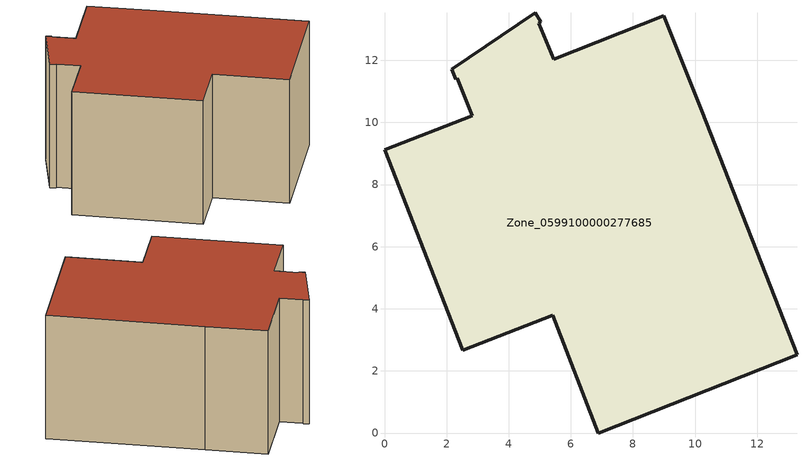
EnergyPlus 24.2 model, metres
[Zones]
Zone_0599100000277685
 floor ground (C_G): 5.45,12.04 8.99,13.43 10.22,10.37 13.28,2.52 6.88,0 5.41,3.8 2.52,2.67 0,9.13 2.83,10.21 2.35,11.43 2.29,11.39 2.16,11.71 4.86,13.53 5.03,13.24 4.97,13.2 z1.53
 wall outside (C_F): 2.35,11.43 2.83,10.21 0,9.13 2.52,2.67 5.41,3.8 6.88,0 13.28,2.52 10.22,10.37 8.99,13.43 5.45,12.04 4.97,13.2 5.03,13.24 4.86,13.53 2.16,11.71 2.29,11.39 2.35,11.43 z1.53:8.72
 roof outside (C_R): 2.16,11.71 2.29,11.39 2.35,11.43 2.83,10.21 0,9.13 2.52,2.67 5.41,3.8 6.88,0 13.28,2.52 10.22,10.37 8.99,13.43 5.45,12.04 4.97,13.2 5.03,13.24 4.86,13.53 z8.72
[BUILDING]
Pand.0599100000277685: North Axis=0; Terrain=City; Loads Convergence Tolerance Value=0.04; Temperature Convergence Tolerance Value=0.4; Solar Distribution=FullExterior; Maximum Number of Warmup Days=25; Minimum Number of Warmup Days=1
[Site:Location]
Rotterdam.The.Hague.AP_ZH_NLD Design_Conditions: Latitude=51.96; Longitude=4.45; Time Zone=1; Elevation=-4.5
[SITE:GROUNDTEMPERATURE:BUILDINGSURFACE]
18, 18, 18, 18, 18, 18, 18, 18, 18, 18, 18, 18
[MATERIAL] Thermal Absorptance=0.9; Solar Absorptance=0.7; Visible Absorptance=0.7
Name | Roughness | Thickness | Conductivity | Density | Specific Heat
G.D.1965 | MediumSmooth | 0.15 | 1 | 540 | 1210
F.D.1965 | Rough | 0.3 | 0.857143 | 1920 | 840
R.D.1965 | MediumRough | 0.2 | 0.08 | 1500 | 1000
[CONSTRUCTION]
C_G: G.D.1965
C_F: F.D.1965
C_R: R.D.1965
[ZONE]
Zone_0599100000277685: Type=1; Multiplier=1; Ceiling Height=Autocalculate; Volume=Autocalculate; Floor Area=autocalculate; Part of Total Floor Area=Yes
[ZONEINFILTRATION:DESIGNFLOWRATE]
Infil_Zone_0599100000277685: Zone or ZoneList or Space or SpaceList=Zone_0599100000277685; Schedule=AlwaysOn; Design Flow Rate Calculation Method=Flow/Area; Flow Rate per Floor Area=0.0042; Constant Term Coefficient=1; Temperature Term Coefficient=0; Velocity Term Coefficient=0; Velocity Squared Term Coefficient=0
[HVACTEMPLATE:ZONE:IDEALLOADSAIRSYSTEM]
Zone_0599100000277685: Maximum Heating Supply Air Temperature=50; Minimum Cooling Supply Air Temperature=13; Maximum Heating Supply Air Humidity Ratio=0.0156; Minimum Cooling Supply Air Humidity Ratio=0.0077; Heating Limit=NoLimit; Cooling Limit=NoLimit; Dehumidification Control Type=ConstantSensibleHeatRatio; Cooling Sensible Heat Ratio=0.7; Dehumidification Setpoint=60; Humidification Control Type=None; Humidification Setpoint=30; Outdoor Air Method=None; Outdoor Air Flow Rate per Person=0.00944; Outdoor Air Flow Rate per Zone Floor Area=0; Outdoor Air Flow Rate per Zone=0; Demand Controlled Ventilation Type=None; Outdoor Air Economizer Type=NoEconomizer; Heat Recovery Type=None; Sensible Heat Recovery Effectiveness=0.7; Latent Heat Recovery Effectiveness=0.65
[ZONECONTROL:THERMOSTAT]
ThermostatControl_Zone_0599100000277685: Zone or ZoneList=Zone_0599100000277685; Control Type Schedule=DualSetpointControlType; Control 1=Thermostat_Zone_0599100000277685; Temperature Difference Between Cutout And Setpoint=0
[THERMOSTATSETPOINT:DUALSETPOINT]
Thermostat_Zone_0599100000277685: Heating Setpoint Temperature Schedule=HeatingSetpoint_Zone_0599100000277685; Cooling Setpoint Temperature Schedule=CoolingSetpoint_Zone_0599100000277685
[SCHEDULE:COMPACT]
HeatingSetpoint_Zone_0599100000277685: Through: 12/31, For: AllDays, Until: 24:00, 21
CoolingSetpoint_Zone_0599100000277685: Through: 12/31, For: AllDays, Until: 24:00, 24
DualSetpointControlType: Through: 12/31, For: AllDays, Until: 24:00, 4
AlwaysOn: Through: 12/31, For: AllDays, Until: 24:00, 1
